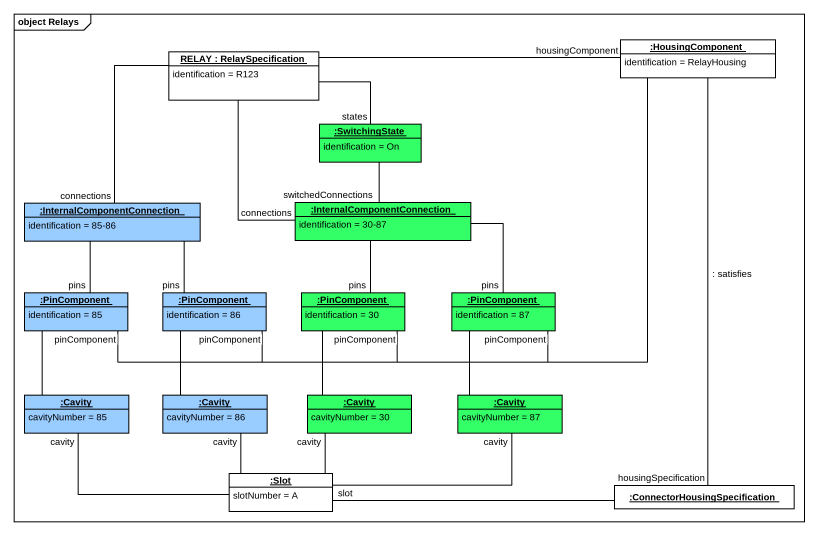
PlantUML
@startuml
mainframe object Relays
hide circle
hide empty members
object ":HousingComponent" as HousingComponent {
  identification = RelayHousing
}
object "RELAY : RelaySpecification" as RELAY {
  identification = R123
}
object ":SwitchingState" as SwitchingState #33FF66 {
  identification = On
}
object ":InternalComponentConnection" as InternalComponentConnection #33FF66 {
  identification = 30-87
}
object ":InternalComponentConnection" as InternalComponentConnection_2 #99CCFF {
  identification = 85-86
}
object ":PinComponent" as PinComponent #99CCFF {
  identification = 85
}
object ":PinComponent" as PinComponent_2 #99CCFF {
  identification = 86
}
object ":PinComponent" as PinComponent_3 #33FF66 {
  identification = 30
}
object ":PinComponent" as PinComponent_4 #33FF66 {
  identification = 87
}
object ":Cavity" as Cavity #99CCFF {
  cavityNumber = 85
}
object ":Cavity" as Cavity_2 #99CCFF {
  cavityNumber = 86
}
object ":Cavity" as Cavity_3 #33FF66 {
  cavityNumber = 30
}
object ":Cavity" as Cavity_4 #33FF66 {
  cavityNumber = 87
}
object ":Slot" as Slot {
  slotNumber = A
}
object ":ConnectorHousingSpecification" as ConnectorHousingSpecificatio
HousingComponent -left- PinComponent : pinComponent
HousingComponent -left- PinComponent_2 : pinComponent
HousingComponent -- PinComponent_3 : pinComponent
HousingComponent -- PinComponent_4 : pinComponent
HousingComponent -- ConnectorHousingSpecificatio : : satisfies\nhousingSpecification
RELAY -right- HousingComponent : housingComponent
RELAY -right- SwitchingState : states
RELAY -- InternalComponentConnection : connections
RELAY -- InternalComponentConnection_2 : connections
SwitchingState -- InternalComponentConnection : switchedConnections
InternalComponentConnection -- PinComponent_3 : pins
InternalComponentConnection -- PinComponent_4 : pins
InternalComponentConnection_2 -- PinComponent : pins
InternalComponentConnection_2 -- PinComponent_2 : pins
Cavity -up- PinComponent
Cavity -right- Slot : cavity
Cavity_2 -up- PinComponent_2
Cavity_2 -- Slot : cavity
Cavity_3 -up- PinComponent_3
Cavity_4 -up- PinComponent_4
Slot -up- Cavity_3 : cavity
Slot -right- Cavity_4 : cavity
ConnectorHousingSpecificatio -left- Slot : slot
@enduml
